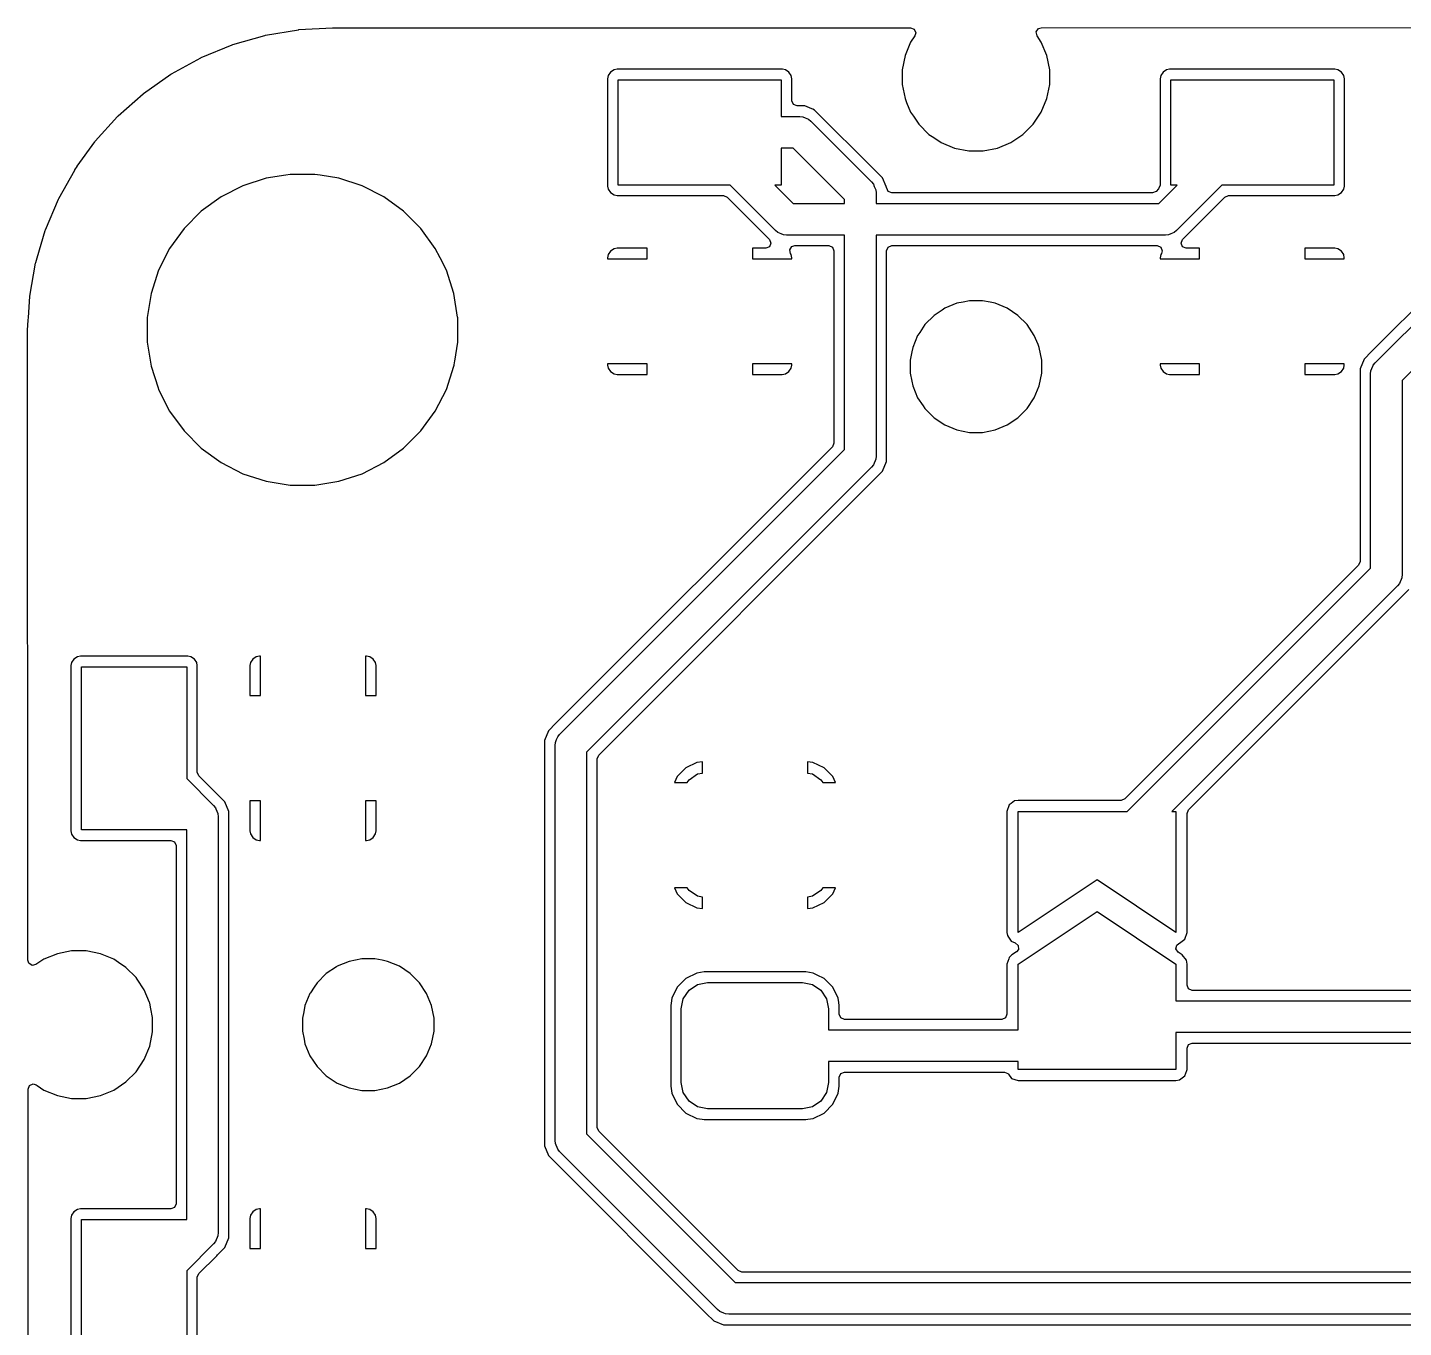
# Model space of a CAD drawing. Extents: x 187.8 to 254.2, y -114.9 to -82.7.
# Drawn here: x 187.84 to 200.91, y -95.03 to -82.68 of the extents above; entities that cross this region are included whole.
import ezdxf

# ---------------------------------------------------------------- set-up
doc = ezdxf.new("R2010")
doc.units = 0
doc.layers.add('BLACK', color=7, linetype='CONTINUOUS')

msp = doc.modelspace()

# ---------------------------------------------------------------- linework, layer by layer
at = {"layer": 'BLACK', "linetype": 'CONTINUOUS'}
for p, q in [((189.786954, -82.841472), (190.092501, -82.753978)), ((190.092501, -82.753978), (190.097807, -82.752774)), ((190.097807, -82.752774), (190.411194, -82.699837)), ((190.411194, -82.699837), (190.416609, -82.69923)), ((190.416609, -82.69923), (190.733785, -82.681517)), ((190.733785, -82.681517), (190.736448, -82.681442)), ((190.736448, -82.681442), (196.229272, -82.680915)), ((196.270018, -82.757138), (196.229223, -82.818192)), ((196.229272, -82.680915), (196.263921, -82.695263)), ((196.263921, -82.695263), (196.278276, -82.72991)), ((196.278276, -82.72991), (196.270018, -82.757138)), ((197.422586, -82.720236), (197.443421, -82.689054)), ((197.429901, -82.757018), (197.422586, -82.720236)), ((197.470775, -82.818189), (197.429901, -82.757018)), ((197.443421, -82.689054), (197.470637, -82.680796)), ((197.470637, -82.680796), (213.075352, -82.679298)), ((189.487912, -82.964221), (189.781805, -82.843264)), ((189.781805, -82.843264), (189.786954, -82.841472)), ((196.229223, -82.818192), (196.17642, -82.94567)), ((197.523579, -82.94567), (197.470775, -82.818189)), ((189.204376, -83.119505), (189.483, -82.96657)), ((189.483, -82.96657), (189.487912, -82.964221)), ((196.176417, -82.945681), (196.1495, -83.081001)), ((196.17642, -82.94567), (196.176417, -82.945681)), ((197.523582, -82.945681), (197.523579, -82.94567)), ((197.550366, -83.080331), (197.523582, -82.945681)), ((188.939904, -83.305377), (189.199773, -83.122376)), ((189.199773, -83.122376), (189.204376, -83.119505)), ((193.35533, -83.135787), (193.3495, -83.165095)), ((193.377543, -83.102542), (193.35533, -83.135786)), ((193.35533, -83.135786), (193.35533, -83.135787)), ((193.410783, -83.080332), (193.377543, -83.102542)), ((193.410784, -83.080332), (193.410783, -83.080332)), ((193.410786, -83.080331), (193.410784, -83.080332)), ((193.410787, -83.080331), (193.410786, -83.080331)), ((193.440102, -83.074501), (193.410787, -83.080331)), ((193.440104, -83.0745), (193.440102, -83.074501)), ((193.440105, -83.0745), (193.440104, -83.0745)), ((195.009901, -83.0745), (193.440105, -83.0745)), ((195.039212, -83.08033), (195.009901, -83.0745)), ((195.072457, -83.102543), (195.039212, -83.08033)), ((195.094667, -83.135783), (195.072457, -83.102543)), ((195.094667, -83.135784), (195.094667, -83.135783)), ((195.094669, -83.135787), (195.094667, -83.135784)), ((195.100499, -83.165102), (195.094669, -83.135787)), ((196.1495, -83.081001), (196.1495, -83.218998)), ((197.5505, -83.081007), (197.550366, -83.080331)), ((197.5505, -83.218993), (197.5505, -83.081007)), ((198.60533, -83.135787), (198.5995, -83.165095)), ((198.627543, -83.102542), (198.60533, -83.135786)), ((198.60533, -83.135786), (198.60533, -83.135787)), ((198.660783, -83.080332), (198.627543, -83.102542)), ((198.660784, -83.080332), (198.660783, -83.080332)), ((198.660786, -83.080331), (198.660784, -83.080332)), ((198.660787, -83.080331), (198.660786, -83.080331)), ((198.690102, -83.074501), (198.660787, -83.080331)), ((198.690104, -83.0745), (198.690102, -83.074501)), ((198.690105, -83.0745), (198.690104, -83.0745)), ((200.259901, -83.0745), (198.690105, -83.0745)), ((200.289212, -83.08033), (200.259901, -83.0745)), ((200.322457, -83.102543), (200.289212, -83.08033)), ((200.344667, -83.135783), (200.322457, -83.102543)), ((200.344667, -83.135784), (200.344667, -83.135783)), ((200.344669, -83.135787), (200.344667, -83.135784)), ((200.350499, -83.165102), (200.344669, -83.135787)), ((193.3495, -83.165095), (193.3495, -84.184894)), ((193.45, -84.175), (193.45, -83.175)), ((193.45, -83.175), (195, -83.175)), ((195, -83.175), (195, -83.525)), ((195.100499, -83.165105), (195.100499, -83.165102)), ((195.100499, -83.3755), (195.100499, -83.165105)), ((196.1495, -83.218998), (196.176417, -83.354318)), ((197.52358, -83.354328), (197.5505, -83.218993)), ((198.5995, -83.165095), (198.5995, -84.17594)), ((198.7, -84.175), (198.7, -83.175)), ((198.7, -83.175), (200.25, -83.175)), ((200.25, -83.175), (200.25, -84.175)), ((200.3505, -84.184899), (200.350499, -83.165102)), ((188.697761, -83.519539), (188.935642, -83.308749)), ((188.935642, -83.308749), (188.939904, -83.305377)), ((195.114851, -83.410148), (195.100499, -83.3755)), ((195.149499, -83.4245), (195.114851, -83.410148)), ((196.176417, -83.354318), (196.17642, -83.354329)), ((196.17642, -83.354329), (196.191315, -83.390289)), ((196.191315, -83.390289), (196.229225, -83.481811)), ((197.470775, -83.481811), (197.52358, -83.354328)), ((188.480968, -83.75932), (188.693902, -83.523363)), ((188.693902, -83.523363), (188.697761, -83.519539)), ((195, -83.525), (195.175, -83.525)), ((195.224828, -83.4245), (195.149499, -83.4245)), ((195.175, -83.525), (195.204264, -83.527882)), ((195.204264, -83.527882), (195.226661, -83.537159)), ((195.224829, -83.4245), (195.224828, -83.4245)), ((195.289931, -83.451466), (195.224829, -83.4245)), ((195.226661, -83.537159), (195.258335, -83.550279)), ((195.300499, -83.455844), (195.289931, -83.451466)), ((195.316899, -83.462637), (195.300499, -83.455844)), ((195.8891, -84.03484), (195.316899, -83.462637)), ((196.229225, -83.481811), (196.25564, -83.521344)), ((196.25564, -83.521344), (196.305883, -83.596539)), ((197.394114, -83.596542), (197.470775, -83.481811)), ((195.258335, -83.550279), (195.281066, -83.568934)), ((195.281066, -83.568934), (195.856066, -84.143934)), ((196.305883, -83.596539), (196.40346, -83.694116)), ((197.296542, -83.694114), (197.394114, -83.596542)), ((188.309582, -83.99755), (188.477553, -83.763558)), ((188.477553, -83.763558), (188.480968, -83.75932)), ((196.40346, -83.694116), (196.449102, -83.724613)), ((196.449102, -83.724613), (196.518189, -83.770775)), ((196.518189, -83.770775), (196.645672, -83.82358)), ((197.054328, -83.82358), (197.181811, -83.770775)), ((197.181811, -83.770775), (197.296542, -83.694114)), ((195, -83.825), (195, -84.175)), ((195.112868, -83.825), (195, -83.825)), ((195.6, -84.312132), (195.112868, -83.825)), ((196.645672, -83.82358), (196.645678, -83.823581)), ((196.645678, -83.823581), (196.645681, -83.823582)), ((196.645681, -83.823582), (196.781001, -83.850499)), ((196.781001, -83.850499), (196.781007, -83.8505)), ((196.781007, -83.8505), (196.918993, -83.8505)), ((196.918993, -83.8505), (197.054328, -83.82358)), ((188.133838, -84.303562), (188.285587, -84.03294)), ((188.285587, -84.03294), (188.287848, -84.029297)), ((188.287848, -84.029297), (188.309085, -83.998259)), ((188.309085, -83.998259), (188.309582, -83.99755)), ((195.889107, -84.034846), (195.8891, -84.03484)), ((195.962362, -84.1081), (195.889107, -84.034846)), ((189.883605, -84.182599), (189.676669, -84.288039)), ((190.104485, -84.110831), (189.883605, -84.182599)), ((190.104488, -84.11083), (190.104485, -84.110831)), ((190.290709, -84.081336), (190.104488, -84.11083)), ((190.333876, -84.0745), (190.290709, -84.081336)), ((190.566124, -84.0745), (190.333876, -84.0745)), ((190.619297, -84.082921), (190.566124, -84.0745)), ((190.795511, -84.11083), (190.619297, -84.082921)), ((190.795514, -84.110831), (190.795511, -84.11083)), ((191.016394, -84.182599), (190.795514, -84.110831)), ((191.016395, -84.182599), (191.016394, -84.182599)), ((191.016396, -84.1826), (191.016395, -84.182599)), ((191.223331, -84.288039), (191.016396, -84.1826)), ((193.3495, -84.184894), (193.349501, -84.184898)), ((193.349501, -84.184898), (193.355331, -84.214213)), ((194.512868, -84.175), (193.45, -84.175)), ((194.943934, -84.606066), (194.512868, -84.175)), ((195, -84.175), (194.937132, -84.175)), ((194.937132, -84.175), (195.112132, -84.35)), ((195.856066, -84.143934), (195.874721, -84.166665)), ((195.874721, -84.166665), (195.883407, -84.187635)), ((195.883407, -84.187635), (195.897118, -84.220736)), ((195.962362, -84.108101), (195.962362, -84.1081)), ((195.962364, -84.108103), (195.962362, -84.108101)), ((195.995307, -84.187635), (195.962364, -84.108103)), ((196.000499, -84.20017), (195.995307, -84.187635)), ((196.0005, -84.200174), (196.000499, -84.20017)), ((196.0005, -84.2005), (196.0005, -84.200174)), ((196.000624, -84.200801), (196.0005, -84.2005)), ((196.001441, -84.204905), (196.000624, -84.200801)), ((198.5995, -84.17594), (198.58515, -84.210587)), ((198.587868, -84.35), (198.762868, -84.175)), ((198.762868, -84.175), (198.7, -84.175)), ((199.187132, -84.175), (198.756066, -84.606066)), ((200.25, -84.175), (199.187132, -84.175)), ((200.344669, -84.214213), (200.3505, -84.184899)), ((188.007826, -84.601243), (188.131447, -84.308446)), ((188.131447, -84.308446), (188.133838, -84.303562)), ((189.676669, -84.288039), (189.488774, -84.424552)), ((191.411224, -84.424551), (191.223331, -84.288039)), ((193.355331, -84.214213), (193.355331, -84.214214)), ((193.355331, -84.214214), (193.355332, -84.214215)), ((193.355332, -84.214215), (193.355332, -84.214216)), ((193.355332, -84.214216), (193.377542, -84.247456)), ((193.377542, -84.247456), (193.377543, -84.247457)), ((193.377543, -84.247457), (193.410787, -84.269669)), ((193.410787, -84.269669), (193.440101, -84.2755)), ((193.440101, -84.2755), (194.450942, -84.275499)), ((194.450942, -84.275499), (194.48559, -84.289851)), ((194.48559, -84.289851), (194.837636, -84.641897)), ((195.6, -84.35), (195.6, -84.312132)), ((195.897118, -84.220736), (195.9, -84.25)), ((195.9, -84.25), (195.9, -84.35)), ((196.002257, -84.204742), (196.001441, -84.204905)), ((196.014852, -84.235148), (196.002257, -84.204742)), ((196.0495, -84.2495), (196.014852, -84.235148)), ((198.525944, -84.2495), (196.0495, -84.2495)), ((198.560592, -84.235147), (198.525944, -84.2495)), ((198.58515, -84.210587), (198.560592, -84.235147)), ((198.812909, -84.691352), (199.214409, -84.289851)), ((199.214409, -84.289851), (199.249057, -84.275499)), ((199.249057, -84.275499), (200.259895, -84.275499)), ((200.259895, -84.275499), (200.259898, -84.275499)), ((200.259898, -84.275499), (200.289213, -84.269669)), ((200.289213, -84.269669), (200.322457, -84.247457)), ((200.322457, -84.247457), (200.344669, -84.214213)), ((189.488774, -84.424552), (189.324552, -84.588774)), ((191.411225, -84.424552), (191.411224, -84.424551)), ((191.41123, -84.424556), (191.411225, -84.424552)), ((191.575444, -84.58877), (191.41123, -84.424556)), ((195.112132, -84.35), (195.6, -84.35)), ((195.9, -84.35), (198.587868, -84.35)), ((189.324552, -84.588774), (189.188039, -84.776669)), ((191.575447, -84.588774), (191.575444, -84.58877)), ((191.575449, -84.588776), (191.575447, -84.588774)), ((191.711961, -84.776669), (191.575449, -84.588776)), ((187.929344, -84.865154), (188.005995, -84.606358)), ((188.005995, -84.606358), (188.007826, -84.601243)), ((194.837636, -84.641897), (194.887091, -84.691352)), ((194.887091, -84.691352), (194.901442, -84.726)), ((194.966665, -84.624721), (194.943934, -84.606066)), ((194.998339, -84.63784), (194.966665, -84.624721)), ((195.020736, -84.647118), (194.998339, -84.63784)), ((195.05, -84.65), (195.020736, -84.647118)), ((195.6, -84.65), (195.05, -84.65)), ((195.6, -86.687868), (195.6, -84.65)), ((198.65, -84.65), (195.9, -84.65)), ((195.9, -84.65), (195.9, -86.75)), ((198.679264, -84.647118), (198.65, -84.65)), ((198.701661, -84.63784), (198.679264, -84.647118)), ((198.733335, -84.624721), (198.701661, -84.63784)), ((198.756066, -84.606066), (198.733335, -84.624721)), ((198.798557, -84.726), (198.812909, -84.691352)), ((189.188039, -84.776669), (189.082599, -84.983605)), ((191.757047, -84.865154), (191.711961, -84.776669)), ((193.355802, -84.83598), (193.35, -84.865154)), ((193.377902, -84.802904), (193.355802, -84.83598)), ((193.410977, -84.780804), (193.377902, -84.802904)), ((193.410981, -84.780802), (193.410977, -84.780804)), ((193.440154, -84.775001), (193.410981, -84.780802)), ((193.440155, -84.775), (193.440154, -84.775001)), ((193.725, -84.775), (193.440155, -84.775)), ((193.725, -84.875), (193.725, -84.775)), ((194.852442, -84.775), (194.725, -84.775)), ((194.725, -84.775), (194.725, -84.875)), ((194.88709, -84.760649), (194.852442, -84.775)), ((194.901442, -84.726), (194.88709, -84.760649)), ((195.080696, -84.78994), (195.101531, -84.758758)), ((195.088012, -84.826723), (195.080696, -84.78994)), ((195.094195, -84.835977), (195.088012, -84.826723)), ((195.094197, -84.835981), (195.094195, -84.835977)), ((195.099998, -84.865154), (195.094197, -84.835981)), ((195.101531, -84.758758), (195.128754, -84.7505)), ((195.128754, -84.7505), (195.4505, -84.7505)), ((195.4505, -84.7505), (195.485148, -84.764852)), ((195.485148, -84.764852), (195.4995, -84.7995)), ((195.4995, -84.7995), (195.4995, -86.625943)), ((196.0005, -84.7995), (196.014852, -84.764852)), ((196.0005, -85.838394), (196.0005, -84.7995)), ((196.014852, -84.764852), (196.0495, -84.7505)), ((196.0495, -84.7505), (198.571247, -84.7505)), ((198.571247, -84.7505), (198.605895, -84.764852)), ((198.605802, -84.835981), (198.6, -84.865154)), ((198.611989, -84.826723), (198.605802, -84.835981)), ((198.605895, -84.764852), (198.620247, -84.7995)), ((198.620247, -84.7995), (198.611989, -84.826723)), ((198.812909, -84.760648), (198.798557, -84.726)), ((198.847557, -84.775), (198.812909, -84.760648)), ((198.975, -84.775), (198.847557, -84.775)), ((198.975, -84.875), (198.975, -84.775)), ((200.259846, -84.775), (199.975, -84.775)), ((199.975, -84.775), (199.975, -84.875)), ((200.289019, -84.780802), (200.259846, -84.775)), ((200.322095, -84.802902), (200.289019, -84.780802)), ((200.344195, -84.835977), (200.322095, -84.802902)), ((200.344197, -84.835981), (200.344195, -84.835977)), ((200.349998, -84.865154), (200.344197, -84.835981)), ((201.510124, -84.855613), (200.608103, -85.757636)), ((187.858704, -85.229301), (187.914479, -84.916412)), ((187.914479, -84.916412), (187.915736, -84.911099)), ((187.915736, -84.911099), (187.929344, -84.865154)), ((189.082599, -84.983605), (189.010831, -85.204485)), ((191.8174, -84.983604), (191.757047, -84.865154)), ((191.889169, -85.204486), (191.8174, -84.983604)), ((193.35, -84.865154), (193.35, -84.875)), ((193.35, -84.875), (193.725, -84.875)), ((194.725, -84.875), (195.099999, -84.875)), ((195.099999, -84.865155), (195.099998, -84.865154)), ((195.099999, -84.875), (195.099999, -84.865155)), ((198.6, -84.865154), (198.6, -84.875)), ((198.6, -84.875), (198.975, -84.875)), ((199.975, -84.875), (200.349999, -84.875)), ((200.349999, -84.865155), (200.349998, -84.865154)), ((200.349999, -84.875), (200.349999, -84.865155)), ((200.643934, -85.863934), (201.648309, -84.859558)), ((201.932132, -85), (200.9, -86.032132)), ((187.845115, -85.433876), (187.85805, -85.234707)), ((187.85805, -85.234707), (187.858704, -85.229301)), ((189.01083, -85.204488), (188.9745, -85.433876)), ((189.010831, -85.204485), (189.01083, -85.204488)), ((191.924692, -85.428775), (191.889169, -85.204486)), ((196.527672, -85.363089), (196.451267, -85.414141)), ((196.553714, -85.345689), (196.527672, -85.363089)), ((196.553715, -85.345688), (196.553714, -85.345689)), ((196.553719, -85.345686), (196.553715, -85.345688)), ((196.66754, -85.298539), (196.553719, -85.345686)), ((196.66755, -85.298536), (196.66754, -85.298539)), ((196.728249, -85.286463), (196.66755, -85.298536)), ((196.788394, -85.2745), (196.728249, -85.286463)), ((196.911606, -85.2745), (196.788394, -85.2745)), ((196.983714, -85.288842), (196.911606, -85.2745)), ((197.032449, -85.298536), (196.983714, -85.288842)), ((197.032459, -85.298539), (197.032449, -85.298536)), ((197.14628, -85.345686), (197.032459, -85.298539)), ((197.146282, -85.345687), (197.14628, -85.345686)), ((197.146286, -85.345689), (197.146282, -85.345687)), ((197.248733, -85.414142), (197.146286, -85.345689)), ((187.837424, -85.552295), (187.843491, -85.458876)), ((187.843491, -85.458876), (187.845115, -85.433876)), ((188.9745, -85.433876), (188.9745, -85.666123)), ((191.9255, -85.433876), (191.924692, -85.428775)), ((191.9255, -85.666123), (191.9255, -85.433876)), ((196.364141, -85.501267), (196.315117, -85.574638)), ((196.451267, -85.414141), (196.364141, -85.501267)), ((197.335858, -85.501267), (197.248733, -85.414142)), ((197.404311, -85.603714), (197.335858, -85.501267)), ((187.837321, -85.555501), (187.837424, -85.552295)), ((187.84162, -91.521229), (187.837321, -85.555501)), ((196.295686, -85.603719), (196.248539, -85.71754)), ((196.296861, -85.601961), (196.295686, -85.603719)), ((196.315117, -85.574638), (196.296861, -85.601961)), ((197.404313, -85.603719), (197.404311, -85.603714)), ((197.440517, -85.691123), (197.404313, -85.603719)), ((188.9745, -85.666123), (189.01083, -85.895511)), ((191.896847, -85.847039), (191.9255, -85.666123)), ((196.239933, -85.760803), (196.2245, -85.838394)), ((196.248536, -85.71755), (196.239933, -85.760803)), ((196.248539, -85.71754), (196.248536, -85.71755)), ((197.451463, -85.717548), (197.440517, -85.691123)), ((197.4755, -85.838394), (197.451463, -85.717548)), ((200.608103, -85.757636), (200.537637, -85.8281)), ((189.01083, -85.895511), (189.010831, -85.895514)), ((189.010831, -85.895514), (189.077464, -86.100591)), ((191.8174, -86.116396), (191.889169, -85.895514)), ((191.889169, -85.895514), (191.890859, -85.884845)), ((191.890859, -85.884845), (191.8947, -85.860591)), ((191.8947, -85.860591), (191.896847, -85.847039)), ((193.725, -85.875), (193.350001, -85.875)), ((193.350001, -85.875), (193.350001, -85.884845)), ((193.350001, -85.884845), (193.355802, -85.914018)), ((193.725, -85.974998), (193.725, -85.875)), ((195.1, -85.875), (194.725, -85.875)), ((194.725, -85.875), (194.725, -85.974999)), ((195.094197, -85.914019), (195.1, -85.884845)), ((195.1, -85.884845), (195.1, -85.875)), ((196.0005, -86.700172), (196.0005, -85.838394)), ((196.2245, -85.838394), (196.2245, -85.961606)), ((197.4755, -85.884845), (197.4755, -85.838394)), ((197.4755, -85.961606), (197.4755, -85.884845)), ((198.975, -85.875), (198.600001, -85.875)), ((198.600001, -85.875), (198.600001, -85.884845)), ((198.600001, -85.884845), (198.605802, -85.914018)), ((198.975, -85.974998), (198.975, -85.875)), ((200.35, -85.875), (199.975, -85.875)), ((199.975, -85.875), (199.975, -85.974999)), ((200.344197, -85.914019), (200.35, -85.884845)), ((200.35, -85.884845), (200.35, -85.875)), ((200.537637, -85.828101), (200.4995, -85.92017)), ((200.537637, -85.8281), (200.537637, -85.828101)), ((200.602882, -85.940736), (200.621615, -85.895511)), ((200.621615, -85.895511), (200.625279, -85.886665)), ((200.625279, -85.886665), (200.643934, -85.863934)), ((193.355802, -85.914018), (193.355804, -85.914022)), ((193.355804, -85.914022), (193.377904, -85.947097)), ((193.377904, -85.947097), (193.41098, -85.969197)), ((193.41098, -85.969197), (193.440154, -85.974999)), ((193.440154, -85.974999), (193.724999, -85.974999)), ((193.724999, -85.974999), (193.725, -85.974998)), ((194.725, -85.974999), (195.009845, -85.974999)), ((195.009845, -85.974998), (195.039018, -85.969197)), ((195.009845, -85.974999), (195.009845, -85.974998)), ((195.039018, -85.969197), (195.039022, -85.969195)), ((195.039022, -85.969195), (195.072097, -85.947095)), ((195.072097, -85.947095), (195.094197, -85.914019)), ((196.2245, -85.961606), (196.239642, -86.03773)), ((197.451463, -86.082452), (197.4755, -85.961606)), ((198.605802, -85.914018), (198.605804, -85.914022)), ((198.605804, -85.914022), (198.627904, -85.947097)), ((198.627904, -85.947097), (198.66098, -85.969197)), ((198.66098, -85.969197), (198.690154, -85.974999)), ((198.690154, -85.974999), (198.974999, -85.974999)), ((198.974999, -85.974999), (198.975, -85.974998)), ((199.975, -85.974999), (200.259845, -85.974999)), ((200.259845, -85.974998), (200.289018, -85.969197)), ((200.259845, -85.974999), (200.259845, -85.974998)), ((200.289018, -85.969197), (200.289022, -85.969195)), ((200.289022, -85.969195), (200.322097, -85.947095)), ((200.322097, -85.947095), (200.344197, -85.914019)), ((200.4995, -85.92017), (200.4995, -87.750943)), ((200.6, -85.97), (200.602882, -85.940736)), ((200.6, -87.812868), (200.6, -85.97)), ((200.9, -86.032132), (200.9, -87.875)), ((189.077464, -86.100591), (189.0826, -86.116396)), ((189.0826, -86.116396), (189.188039, -86.323331)), ((191.711961, -86.323331), (191.8174, -86.116396)), ((196.239642, -86.03773), (196.248536, -86.082449)), ((196.248536, -86.082449), (196.248539, -86.082459)), ((196.248539, -86.082459), (196.295686, -86.19628)), ((197.404311, -86.196286), (197.451463, -86.082452)), ((196.295686, -86.19628), (196.295687, -86.196282)), ((196.295687, -86.196282), (196.295689, -86.196286)), ((196.295689, -86.196286), (196.347201, -86.273379)), ((196.347201, -86.273379), (196.362475, -86.296239)), ((197.335858, -86.298733), (197.404311, -86.196286)), ((189.188039, -86.323331), (189.324551, -86.511224)), ((191.575449, -86.511224), (191.711961, -86.323331)), ((196.362475, -86.296239), (196.364142, -86.298733)), ((196.364142, -86.298733), (196.451267, -86.385858)), ((196.451267, -86.385858), (196.553714, -86.454311)), ((197.146286, -86.454311), (197.248733, -86.385858)), ((197.248733, -86.385858), (197.335858, -86.298733)), ((189.324551, -86.511224), (189.324552, -86.511225)), ((189.324552, -86.511225), (189.324556, -86.51123)), ((189.324556, -86.51123), (189.48877, -86.675444)), ((191.41123, -86.675444), (191.575444, -86.51123)), ((191.575444, -86.51123), (191.575445, -86.511227)), ((191.575445, -86.511227), (191.575449, -86.511224)), ((196.553714, -86.454311), (196.553719, -86.454313)), ((196.553719, -86.454313), (196.66754, -86.50146)), ((196.66754, -86.50146), (196.667542, -86.50146)), ((196.667542, -86.50146), (196.667548, -86.501463)), ((196.667548, -86.501463), (196.788394, -86.5255)), ((196.788394, -86.5255), (196.788397, -86.5255)), ((196.788397, -86.5255), (196.911603, -86.5255)), ((196.911603, -86.5255), (196.911606, -86.5255)), ((196.911606, -86.5255), (197.032452, -86.501463)), ((197.032452, -86.501463), (197.146286, -86.454311)), ((189.48877, -86.675444), (189.488774, -86.675447)), ((189.488774, -86.675447), (189.488776, -86.675449)), ((189.488776, -86.675449), (189.676669, -86.811961)), ((191.223331, -86.811961), (191.411224, -86.675449)), ((191.411224, -86.675449), (191.411227, -86.675445)), ((191.411227, -86.675445), (191.41123, -86.675444)), ((195.485148, -86.660591), (192.858103, -89.287636)), ((195.4995, -86.625943), (195.485148, -86.660591)), ((189.676669, -86.811961), (189.883604, -86.9174)), ((191.016396, -86.9174), (191.223331, -86.811961)), ((192.893934, -89.393934), (195.6, -86.687868)), ((195.897118, -86.779263), (195.874721, -86.833336)), ((195.9, -86.75), (195.897118, -86.779263)), ((195.962364, -86.891897), (196.0005, -86.799828)), ((196.0005, -86.700173), (196.0005, -86.700172)), ((196.0005, -86.799828), (196.0005, -86.700173)), ((189.883604, -86.9174), (190.104486, -86.989169)), ((190.795514, -86.989169), (191.016396, -86.9174)), ((195.856066, -86.856066), (193.15, -89.562132)), ((193.264852, -89.589409), (195.962362, -86.891899)), ((195.874721, -86.833336), (195.856066, -86.856066)), ((195.962362, -86.891899), (195.962364, -86.891897)), ((190.104486, -86.989169), (190.333876, -87.0255)), ((190.333876, -87.0255), (190.333877, -87.0255)), ((190.333877, -87.0255), (190.566123, -87.0255)), ((190.566123, -87.0255), (190.566124, -87.0255)), ((190.566124, -87.0255), (190.795514, -86.989169)), ((200.485148, -87.785591), (198.265591, -90.005148)), ((198.287868, -90.125), (200.6, -87.812868)), ((200.4995, -87.750943), (200.485148, -87.785591)), ((200.856066, -87.981066), (198.712132, -90.125)), ((200.874721, -87.958336), (200.856066, -87.981066)), ((200.896741, -87.905174), (200.874721, -87.958336)), ((200.897118, -87.904264), (200.896741, -87.905174)), ((200.9, -87.875), (200.897118, -87.904264)), ((199.688527, -89.290734), (200.962362, -88.016899)), ((188.25533, -88.710787), (188.2495, -88.740095)), ((188.2495, -88.740095), (188.2495, -90.309894)), ((188.277543, -88.677542), (188.25533, -88.710786)), ((188.25533, -88.710786), (188.25533, -88.710787)), ((188.310783, -88.655332), (188.277543, -88.677542)), ((188.310784, -88.655332), (188.310783, -88.655332)), ((188.310786, -88.655331), (188.310784, -88.655332)), ((188.310787, -88.655331), (188.310786, -88.655331)), ((188.340102, -88.649501), (188.310787, -88.655331)), ((188.340104, -88.6495), (188.340102, -88.649501)), ((188.340105, -88.6495), (188.340104, -88.6495)), ((189.359901, -88.6495), (188.340105, -88.6495)), ((188.35, -90.3), (188.35, -88.75)), ((188.35, -88.75), (189.35, -88.75)), ((189.35, -88.75), (189.35, -89.812868)), ((189.389212, -88.65533), (189.359901, -88.6495)), ((189.422457, -88.677543), (189.389212, -88.65533)), ((189.444667, -88.710783), (189.422457, -88.677543)), ((189.444667, -88.710784), (189.444667, -88.710783)), ((189.444669, -88.710787), (189.444667, -88.710784)), ((189.450499, -88.740102), (189.444669, -88.710787)), ((189.450499, -88.740105), (189.450499, -88.740102)), ((189.450499, -88.740154), (189.450499, -88.740105)), ((189.450499, -89.750943), (189.450499, -88.740154)), ((189.955802, -88.71098), (189.95, -88.740154)), ((189.95, -88.740154), (189.95, -89.025)), ((189.977902, -88.677904), (189.955802, -88.71098)), ((190.010977, -88.655804), (189.977902, -88.677904)), ((190.010981, -88.655802), (190.010977, -88.655804)), ((190.040152, -88.650001), (190.010981, -88.655802)), ((190.040157, -88.65), (190.040152, -88.650001)), ((190.05, -88.649999), (190.040157, -88.65)), ((190.05, -89.025), (190.05, -88.649999)), ((191.059846, -88.65), (191.05, -88.65)), ((191.05, -88.65), (191.05, -88.75)), ((191.05, -88.75), (191.05, -89.025)), ((191.089019, -88.655802), (191.059846, -88.65)), ((191.122095, -88.677902), (191.089019, -88.655802)), ((191.144195, -88.710977), (191.122095, -88.677902)), ((191.144197, -88.710981), (191.144195, -88.710977)), ((191.149998, -88.740154), (191.144197, -88.710981)), ((191.149999, -88.740155), (191.149998, -88.740154)), ((191.149999, -89.025), (191.149999, -88.740155)), ((189.95, -89.025), (190.05, -89.025)), ((191.05, -89.025), (191.149999, -89.025)), ((192.858103, -89.287636), (192.787637, -89.3581)), ((199.651472, -89.327789), (199.688527, -89.290734)), ((192.787637, -89.358101), (192.7495, -89.45017)), ((192.787637, -89.3581), (192.787637, -89.358101)), ((192.864924, -89.441665), (192.875279, -89.416665)), ((192.875279, -89.416665), (192.893934, -89.393934)), ((198.869852, -90.109408), (199.651472, -89.327789)), ((192.7495, -89.45017), (192.7495, -89.450172)), ((192.7495, -89.450172), (192.7495, -93.200172)), ((192.85, -89.5), (192.852882, -89.470736)), ((192.85, -93.25), (192.85, -89.5)), ((192.852882, -89.470736), (192.864924, -89.441665)), ((193.15, -89.562132), (193.15, -93.187868)), ((193.2505, -89.624057), (193.264852, -89.589409)), ((193.2505, -89.85), (193.2505, -89.624057)), ((194.19875, -89.659912), (194.093813, -89.711213)), ((194.198751, -89.659912), (194.19875, -89.659912)), ((194.25, -89.652445), (194.198751, -89.659912)), ((194.25, -89.759945), (194.25, -89.652445)), ((195.301248, -89.659912), (195.25, -89.652444)), ((195.25, -89.652444), (195.25, -89.759945)), ((195.406186, -89.711213), (195.301248, -89.659912)), ((189.35, -89.812868), (189.606066, -90.068934)), ((189.464851, -89.785591), (189.450499, -89.750943)), ((189.6391, -89.95984), (189.464851, -89.785591)), ((194.011213, -89.793813), (193.983744, -89.85)), ((194.011215, -89.793809), (194.011213, -89.793813)), ((194.093809, -89.711215), (194.011215, -89.793809)), ((194.093813, -89.711213), (194.093809, -89.711215)), ((194.105331, -89.85), (194.123223, -89.823223)), ((194.123223, -89.823223), (194.204329, -89.76903)), ((194.204329, -89.76903), (194.25, -89.759945)), ((195.25, -89.759945), (195.295671, -89.76903)), ((195.295671, -89.76903), (195.376777, -89.823223)), ((195.376777, -89.823223), (195.394669, -89.85)), ((195.40619, -89.711215), (195.406186, -89.711213)), ((195.488784, -89.793809), (195.40619, -89.711215)), ((195.488786, -89.793813), (195.488784, -89.793809)), ((195.516255, -89.85), (195.488786, -89.793813)), ((193.2505, -90.85), (193.2505, -89.85)), ((193.983744, -89.85), (194.105331, -89.85)), ((195.394669, -89.85), (195.516255, -89.85)), ((189.606066, -90.068934), (189.624721, -90.091665)), ((189.639107, -89.959846), (189.6391, -89.95984)), ((189.71236, -90.033098), (189.639107, -89.959846)), ((189.712361, -90.0331), (189.71236, -90.033098)), ((189.712364, -90.033103), (189.712361, -90.0331)), ((189.7505, -90.125172), (189.712364, -90.033103)), ((190.05, -90.025), (189.950001, -90.025)), ((189.950001, -90.025), (189.950001, -90.309845)), ((190.05, -90.399998), (190.05, -90.025)), ((191.15, -90.025), (191.05, -90.025)), ((191.05, -90.025), (191.05, -90.399999)), ((191.15, -90.309845), (191.15, -90.025)), ((197.164649, -90.062989), (197.1445, -90.125)), ((197.182761, -90.04983), (197.164649, -90.062989)), ((197.217397, -90.024665), (197.182761, -90.04983)), ((197.217399, -90.024664), (197.217397, -90.024664)), ((197.217397, -90.024664), (197.217397, -90.024665)), ((197.25, -90.0195), (197.217399, -90.024664)), ((198.230943, -90.0195), (197.25, -90.0195)), ((198.265591, -90.005148), (198.230943, -90.0195)), ((189.624721, -90.091665), (189.628173, -90.1)), ((189.628173, -90.1), (189.647118, -90.145736)), ((189.647118, -90.145736), (189.65, -90.175)), ((189.65, -90.175), (189.65, -94.125)), ((189.7505, -90.309845), (189.7505, -90.125172)), ((197.1445, -90.125), (197.1445, -90.125002)), ((197.1445, -90.125002), (197.1445, -91.275006)), ((197.25, -91.275), (197.25, -90.125)), ((197.25, -90.125), (198.287868, -90.125)), ((198.712132, -90.125), (198.75, -90.125)), ((198.75, -90.125), (198.75, -91.275)), ((198.8555, -90.144056), (198.869852, -90.109408)), ((198.8555, -91.275), (198.8555, -90.144056)), ((188.2495, -90.309894), (188.249501, -90.309898)), ((188.249501, -90.309898), (188.255331, -90.339213)), ((188.255331, -90.339213), (188.255331, -90.339214)), ((188.255331, -90.339214), (188.255332, -90.339215)), ((188.255332, -90.339215), (188.255332, -90.339216)), ((188.255332, -90.339216), (188.277301, -90.372095)), ((189.35, -90.3), (188.35, -90.3)), ((189.35, -94), (189.35, -90.3)), ((189.7505, -92.088394), (189.7505, -90.309845)), ((189.950001, -90.309845), (189.955802, -90.339018)), ((189.955802, -90.339018), (189.955804, -90.339022)), ((189.955804, -90.339022), (189.977904, -90.372097)), ((191.122097, -90.372095), (191.144197, -90.339019)), ((191.144197, -90.339019), (191.15, -90.309845)), ((188.277301, -90.372095), (188.277543, -90.372457)), ((188.277543, -90.372457), (188.310787, -90.394669)), ((188.310787, -90.394669), (188.340101, -90.4005)), ((188.340101, -90.4005), (189.2005, -90.400499)), ((189.2005, -90.400499), (189.235148, -90.414851)), ((189.235148, -90.414851), (189.2495, -90.449499)), ((189.2495, -90.449499), (189.2495, -93.8505)), ((189.977904, -90.372097), (190.01098, -90.394197)), ((190.01098, -90.394197), (190.040153, -90.399999)), ((190.040153, -90.399999), (190.05, -90.399998)), ((191.05, -90.399999), (191.059845, -90.399999)), ((191.059845, -90.399998), (191.089018, -90.394197)), ((191.059845, -90.399999), (191.059845, -90.399998)), ((191.089018, -90.394197), (191.089022, -90.394195)), ((191.089022, -90.394195), (191.122097, -90.372095)), ((193.2505, -91.96674), (193.2505, -90.85)), ((194.105331, -90.85), (193.983745, -90.85)), ((193.983745, -90.85), (194.011213, -90.906186)), ((194.123223, -90.876777), (194.105331, -90.85)), ((195.394669, -90.85), (195.376777, -90.876777)), ((195.516255, -90.85), (195.394669, -90.85)), ((195.488786, -90.906186), (195.516255, -90.85)), ((198, -90.775), (197.25, -91.275)), ((198.75, -91.275), (198, -90.775)), ((194.011213, -90.906186), (194.011215, -90.90619)), ((194.011215, -90.90619), (194.093809, -90.988784)), ((194.093809, -90.988784), (194.093813, -90.988786)), ((194.093813, -90.988786), (194.19875, -91.040087)), ((194.204329, -90.93097), (194.123223, -90.876777)), ((194.25, -90.940054), (194.204329, -90.93097)), ((194.25, -91.047553), (194.25, -90.940054)), ((195.295671, -90.93097), (195.25, -90.940054)), ((195.25, -90.940054), (195.25, -91.047553)), ((195.376777, -90.876777), (195.295671, -90.93097)), ((195.301249, -91.040088), (195.406186, -90.988787)), ((195.406186, -90.988787), (195.40619, -90.988784)), ((195.40619, -90.988784), (195.488784, -90.90619)), ((195.488784, -90.90619), (195.488786, -90.906186)), ((194.19875, -91.040087), (194.249999, -91.047554)), ((194.249999, -91.047554), (194.25, -91.047554)), ((194.25, -91.047554), (194.25, -91.047553)), ((195.25, -91.047553), (195.250001, -91.047554)), ((195.250001, -91.047554), (195.301247, -91.040088)), ((195.301247, -91.040088), (195.301249, -91.040088)), ((197.25, -91.575), (198, -91.075)), ((198, -91.075), (198.75, -91.575)), ((197.1445, -91.275006), (197.14843, -91.30353)), ((197.14843, -91.30353), (197.14843, -91.303531)), ((197.14843, -91.303531), (197.158626, -91.318824)), ((197.158626, -91.318824), (197.184599, -91.357783)), ((197.184599, -91.357783), (197.223679, -91.372246)), ((197.223679, -91.372246), (197.251191, -91.39773)), ((198.757774, -91.394496), (198.776576, -91.380248)), ((198.776322, -91.379898), (198.782601, -91.375336)), ((198.776576, -91.380248), (198.776322, -91.379898)), ((198.782601, -91.375336), (198.835351, -91.337011)), ((198.835351, -91.337011), (198.8555, -91.275)), ((187.841633, -91.538854), (187.84162, -91.521229)), ((188.12067, -91.47642), (187.993192, -91.529223)), ((188.120681, -91.476417), (188.12067, -91.47642)), ((188.256001, -91.4495), (188.120681, -91.476417)), ((188.256007, -91.4495), (188.256001, -91.4495)), ((188.393993, -91.4495), (188.256007, -91.4495)), ((188.393998, -91.4495), (188.393993, -91.4495)), ((188.529318, -91.476417), (188.393998, -91.4495)), ((188.529329, -91.47642), (188.529318, -91.476417)), ((188.656807, -91.529223), (188.529329, -91.47642)), ((191.013394, -91.5245), (190.953249, -91.536463)), ((191.136606, -91.5245), (191.013394, -91.5245)), ((191.206388, -91.53838), (191.136606, -91.5245)), ((197.160909, -91.5245), (197.1445, -91.575)), ((197.164649, -91.512988), (197.160909, -91.5245)), ((197.191477, -91.48722), (197.164649, -91.512988)), ((197.191479, -91.487219), (197.191477, -91.48722)), ((197.233852, -91.458969), (197.191479, -91.487219)), ((197.252625, -91.435206), (197.233852, -91.458969)), ((197.251191, -91.39773), (197.252625, -91.435206)), ((198.750495, -91.431286), (198.757774, -91.394496)), ((198.771363, -91.462447), (198.750495, -91.431286)), ((198.808521, -91.487219), (198.771363, -91.462447)), ((198.848941, -91.538381), (198.808521, -91.487219)), ((187.849891, -91.566042), (187.841633, -91.538854)), ((187.881073, -91.586877), (187.849891, -91.566042)), ((187.917856, -91.579561), (187.881073, -91.586877)), ((187.993192, -91.529223), (187.917856, -91.579561)), ((188.656808, -91.529223), (188.656807, -91.529223)), ((188.656811, -91.529225), (188.656808, -91.529223)), ((188.702712, -91.559895), (188.656811, -91.529225)), ((188.771539, -91.605883), (188.702712, -91.559895)), ((188.869116, -91.70346), (188.771539, -91.605883)), ((190.772005, -91.600172), (190.676267, -91.664141)), ((190.778714, -91.595689), (190.772005, -91.600172)), ((190.778715, -91.595688), (190.778714, -91.595689)), ((190.778719, -91.595686), (190.778715, -91.595688)), ((190.89254, -91.548539), (190.778719, -91.595686)), ((190.89255, -91.548536), (190.89254, -91.548539)), ((190.953249, -91.536463), (190.89255, -91.548536)), ((191.257449, -91.548536), (191.206388, -91.53838)), ((191.257459, -91.548539), (191.257449, -91.548536)), ((191.37128, -91.595686), (191.257459, -91.548539)), ((191.371282, -91.595687), (191.37128, -91.595686)), ((191.371286, -91.595689), (191.371282, -91.595687)), ((191.473733, -91.664142), (191.371286, -91.595689)), ((194.266738, -91.6495), (194.198605, -91.659427)), ((194.26674, -91.6495), (194.266738, -91.6495)), ((195.23326, -91.6495), (194.26674, -91.6495)), ((195.233262, -91.6495), (195.23326, -91.6495)), ((195.301394, -91.659427), (195.233262, -91.6495)), ((197.1445, -91.575), (197.1445, -91.575002)), ((197.1445, -91.575002), (197.1445, -92.0505)), ((197.25, -92.2), (197.25, -91.575)), ((198.75, -91.575), (198.75, -91.925)), ((198.8555, -91.575), (198.848941, -91.538381)), ((198.8555, -91.575002), (198.8555, -91.575)), ((198.8555, -91.575004), (198.8555, -91.575002)), ((198.8555, -91.7755), (198.8555, -91.575004)), ((188.878095, -91.716899), (188.869116, -91.70346)), ((188.945775, -91.818189), (188.878095, -91.716899)), ((190.589141, -91.751267), (190.560417, -91.794257)), ((190.676267, -91.664141), (190.589141, -91.751267)), ((191.560858, -91.751267), (191.473733, -91.664142)), ((191.629311, -91.853714), (191.560858, -91.751267)), ((194.093515, -91.710803), (194.010803, -91.793515)), ((194.093519, -91.710801), (194.093515, -91.710803)), ((194.198603, -91.659428), (194.093519, -91.710801)), ((194.123223, -91.823223), (194.204329, -91.76903)), ((194.198605, -91.659427), (194.198603, -91.659428)), ((194.204329, -91.76903), (194.3, -91.75)), ((194.3, -91.75), (195.2, -91.75)), ((195.2, -91.75), (195.295671, -91.76903)), ((195.295671, -91.76903), (195.376777, -91.823223)), ((195.301396, -91.659428), (195.301394, -91.659427)), ((195.342108, -91.679331), (195.301396, -91.659428)), ((195.406483, -91.710802), (195.342108, -91.679331)), ((195.489198, -91.793517), (195.406483, -91.710802)), ((198.869852, -91.810148), (198.8555, -91.7755)), ((188.996274, -91.940105), (188.945775, -91.818189)), ((190.520686, -91.853719), (190.473539, -91.96754)), ((190.525516, -91.846491), (190.520686, -91.853719)), ((190.560417, -91.794257), (190.525516, -91.846491)), ((191.629313, -91.853719), (191.629311, -91.853714)), ((191.676128, -91.96674), (191.629313, -91.853719)), ((193.959427, -91.898605), (193.95257, -91.945672)), ((193.959428, -91.898603), (193.959427, -91.898605)), ((194.010801, -91.793519), (193.959428, -91.898603)), ((194.010803, -91.793515), (194.010801, -91.793519)), ((194.05, -92), (194.06903, -91.904329)), ((194.06903, -91.904329), (194.123223, -91.823223)), ((195.376777, -91.823223), (195.43097, -91.904329)), ((195.43097, -91.904329), (195.45, -92)), ((195.540573, -91.898607), (195.489198, -91.793517)), ((195.546619, -91.940102), (195.540573, -91.898607)), ((198.9045, -91.8245), (198.869852, -91.810148)), ((203.900943, -91.8245), (198.9045, -91.8245)), ((188.998579, -91.94567), (188.996274, -91.940105)), ((188.998582, -91.945681), (188.998579, -91.94567)), ((189.009035, -91.998231), (188.998582, -91.945681)), ((189.0255, -92.081007), (189.009035, -91.998231)), ((190.461463, -92.028249), (190.4495, -92.088394)), ((190.473536, -91.96755), (190.461463, -92.028249)), ((190.473539, -91.96754), (190.473536, -91.96755)), ((191.676463, -91.967548), (191.676128, -91.96674)), ((191.7005, -92.088394), (191.676463, -91.967548)), ((193.2505, -93.125943), (193.2505, -91.96674)), ((193.95257, -91.945672), (193.9495, -91.96674)), ((193.9495, -91.96674), (193.9495, -92.73326)), ((194.05, -92.7), (194.05, -92)), ((195.45, -92), (195.45, -92.2)), ((195.5505, -91.966738), (195.546619, -91.940102)), ((195.5505, -92.0505), (195.5505, -91.966738)), ((198.75, -91.925), (203.962868, -91.925)), ((189.0255, -92.218993), (189.0255, -92.081007)), ((189.7505, -93.990154), (189.7505, -92.088394)), ((190.4495, -92.088394), (190.4495, -92.211606)), ((191.7005, -92.211606), (191.7005, -92.088394)), ((195.564852, -92.085148), (195.5505, -92.0505)), ((195.5995, -92.0995), (195.564852, -92.085148)), ((197.0955, -92.0995), (195.5995, -92.0995)), ((197.130148, -92.085148), (197.0955, -92.0995)), ((197.1445, -92.0505), (197.130148, -92.085148)), ((188.99858, -92.354328), (189.0255, -92.218993)), ((190.4495, -92.211606), (190.464568, -92.287362)), ((190.464568, -92.287362), (190.473536, -92.332449)), ((191.676463, -92.332452), (191.7005, -92.211606)), ((195.45, -92.2), (197.25, -92.2)), ((204.025, -92.225), (198.75, -92.225)), ((198.75, -92.225), (198.75, -92.575)), ((188.945775, -92.481811), (188.99858, -92.354328)), ((190.473536, -92.332449), (190.473539, -92.332459)), ((190.473539, -92.332459), (190.520686, -92.44628)), ((191.629311, -92.446286), (191.676463, -92.332452)), ((198.8555, -92.3745), (198.869852, -92.339852)), ((198.8555, -92.575), (198.8555, -92.3745)), ((198.869852, -92.339852), (198.9045, -92.3255)), ((198.9045, -92.3255), (204.074826, -92.3255)), ((188.869114, -92.596542), (188.945775, -92.481811)), ((190.520686, -92.44628), (190.520687, -92.446282)), ((190.520687, -92.446282), (190.520689, -92.446286)), ((190.520689, -92.446286), (190.589142, -92.548733)), ((190.589142, -92.548733), (190.676267, -92.635858)), ((191.473733, -92.635858), (191.560858, -92.548733)), ((191.560858, -92.548733), (191.629311, -92.446286)), ((197.25, -92.5), (195.45, -92.5)), ((195.45, -92.5), (195.45, -92.7)), ((197.25, -92.575), (197.25, -92.5)), ((188.656811, -92.770775), (188.771542, -92.694114)), ((188.771542, -92.694114), (188.869114, -92.596542)), ((190.676267, -92.635858), (190.778714, -92.704311)), ((191.371286, -92.704311), (191.473733, -92.635858)), ((194.06903, -92.795671), (194.05, -92.7)), ((195.45, -92.7), (195.43097, -92.795671)), ((195.5505, -92.6495), (195.564852, -92.614852)), ((195.5505, -92.73326), (195.5505, -92.6495)), ((195.564852, -92.614852), (195.5995, -92.6005)), ((195.5995, -92.6005), (197.119538, -92.6005)), ((197.119538, -92.6005), (197.154186, -92.614852)), ((197.154186, -92.614852), (197.159176, -92.620694)), ((197.159176, -92.620694), (197.187989, -92.660351)), ((197.187989, -92.660351), (197.25, -92.6805)), ((198.75, -92.575), (197.25, -92.575)), ((197.25, -92.6805), (197.250003, -92.6805)), ((197.250003, -92.6805), (198.749997, -92.6805)), ((198.749997, -92.6805), (198.75, -92.6805)), ((198.75, -92.6805), (198.782601, -92.675336)), ((198.782601, -92.675336), (198.835351, -92.637011)), ((198.835351, -92.637011), (198.852545, -92.584095)), ((198.852545, -92.584095), (198.8555, -92.575)), ((187.842514, -92.761803), (187.856841, -92.727147)), ((187.847083, -99.100102), (187.842514, -92.761803)), ((187.856841, -92.727147), (187.891479, -92.71277)), ((187.891479, -92.71277), (187.918737, -92.721028)), ((187.918737, -92.721028), (187.927895, -92.727147)), ((187.927895, -92.727147), (187.993189, -92.770775)), ((187.993189, -92.770775), (188.120672, -92.82358)), ((188.120672, -92.82358), (188.120678, -92.823581)), ((188.120678, -92.823581), (188.120681, -92.823582)), ((188.120681, -92.823582), (188.256001, -92.850499)), ((188.393993, -92.8505), (188.529328, -92.82358)), ((188.529328, -92.82358), (188.656811, -92.770775)), ((190.778714, -92.704311), (190.778719, -92.704313)), ((190.778719, -92.704313), (190.89254, -92.75146)), ((190.89254, -92.75146), (190.892542, -92.75146)), ((190.892542, -92.75146), (190.892548, -92.751463)), ((190.892548, -92.751463), (191.013394, -92.7755)), ((191.013394, -92.7755), (191.013397, -92.7755)), ((191.013397, -92.7755), (191.136603, -92.7755)), ((191.136603, -92.7755), (191.136606, -92.7755)), ((191.136606, -92.7755), (191.257452, -92.751463)), ((191.257452, -92.751463), (191.371286, -92.704311)), ((193.9495, -92.73326), (193.959427, -92.801393)), ((193.959427, -92.801393), (194.010802, -92.906483)), ((194.123223, -92.876777), (194.06903, -92.795671)), ((195.43097, -92.795671), (195.376777, -92.876777)), ((195.489198, -92.906483), (195.540573, -92.801393)), ((195.540573, -92.801393), (195.5505, -92.73326)), ((188.256001, -92.850499), (188.256007, -92.8505)), ((188.256007, -92.8505), (188.393993, -92.8505)), ((194.010802, -92.906483), (194.093517, -92.989198)), ((194.204329, -92.93097), (194.123223, -92.876777)), ((194.3, -92.95), (194.204329, -92.93097)), ((195.2, -92.95), (194.3, -92.95)), ((195.295671, -92.93097), (195.2, -92.95)), ((195.376777, -92.876777), (195.295671, -92.93097)), ((195.406483, -92.989198), (195.489198, -92.906483)), ((194.093517, -92.989198), (194.198607, -93.040573)), ((194.198607, -93.040573), (194.246884, -93.047606)), ((194.246884, -93.047606), (194.266738, -93.0505)), ((194.266738, -93.0505), (194.26674, -93.0505)), ((194.26674, -93.0505), (195.233262, -93.0505)), ((195.233262, -93.0505), (195.25059, -93.047974)), ((195.25059, -93.047974), (195.301393, -93.040573)), ((195.301393, -93.040573), (195.406483, -92.989198)), ((192.7495, -93.200172), (192.7495, -93.299828)), ((193.15, -93.187868), (194.562132, -94.6)), ((193.264852, -93.160591), (193.2505, -93.125943)), ((194.589409, -94.485148), (193.264852, -93.160591)), ((192.7495, -93.299828), (192.787636, -93.391897)), ((192.852882, -93.279263), (192.85, -93.25)), ((192.875279, -93.333335), (192.852882, -93.279263)), ((192.893934, -93.356066), (192.875279, -93.333335)), ((192.787636, -93.391897), (192.787637, -93.391898)), ((192.787637, -93.391898), (192.787637, -93.391899)), ((192.787637, -93.391899), (194.287636, -94.891897)), ((194.393934, -94.856066), (192.893934, -93.356066)), ((189.2495, -93.8505), (189.235148, -93.885148)), ((188.25533, -93.960787), (188.2495, -93.990095)), ((188.2495, -93.990095), (188.2495, -95.559894)), ((188.277543, -93.927542), (188.25533, -93.960786)), ((188.25533, -93.960786), (188.25533, -93.960787)), ((188.310783, -93.905332), (188.277543, -93.927542)), ((188.310784, -93.905332), (188.310783, -93.905332)), ((188.310786, -93.905331), (188.310784, -93.905332)), ((188.310787, -93.905331), (188.310786, -93.905331)), ((188.340102, -93.899501), (188.310787, -93.905331)), ((188.340104, -93.8995), (188.340102, -93.899501)), ((188.340105, -93.8995), (188.340104, -93.8995)), ((189.2005, -93.8995), (188.340105, -93.8995)), ((188.35, -95.55), (188.35, -94)), ((188.35, -94), (189.35, -94)), ((189.235148, -93.885148), (189.2005, -93.8995)), ((189.7505, -94.174828), (189.7505, -93.990154)), ((189.955802, -93.96098), (189.95, -93.990154)), ((189.95, -93.990154), (189.95, -94.275)), ((189.977902, -93.927904), (189.955802, -93.96098)), ((190.010977, -93.905804), (189.977902, -93.927904)), ((190.010981, -93.905802), (190.010977, -93.905804)), ((190.040152, -93.900001), (190.010981, -93.905802)), ((190.040157, -93.9), (190.040152, -93.900001)), ((190.05, -93.899999), (190.040157, -93.9)), ((190.05, -94.275), (190.05, -93.899999)), ((191.059846, -93.9), (191.05, -93.9)), ((191.05, -93.9), (191.05, -94)), ((191.05, -94), (191.05, -94.275)), ((191.089019, -93.905802), (191.059846, -93.9)), ((191.122095, -93.927902), (191.089019, -93.905802)), ((191.144195, -93.960977), (191.122095, -93.927902)), ((191.144197, -93.960981), (191.144195, -93.960977)), ((191.149998, -93.990154), (191.144197, -93.960981)), ((191.149999, -93.990155), (191.149998, -93.990154)), ((191.149999, -94.275), (191.149999, -93.990155)), ((189.65, -94.125), (189.647118, -94.154263)), ((189.606066, -94.231066), (189.35, -94.487132)), ((189.624721, -94.208335), (189.606066, -94.231066)), ((189.647118, -94.154263), (189.624721, -94.208335)), ((189.641897, -94.337364), (189.712364, -94.266897)), ((189.712364, -94.266897), (189.7505, -94.174828)), ((189.46485, -94.514409), (189.635004, -94.344254)), ((189.635004, -94.344254), (189.635007, -94.344253)), ((189.635007, -94.344253), (189.641896, -94.337364)), ((189.641896, -94.337364), (189.641897, -94.337364)), ((189.95, -94.275), (190.05, -94.275)), ((191.05, -94.275), (191.149999, -94.275)), ((189.35, -94.487132), (189.35, -95.337868)), ((189.450499, -94.549056), (189.46485, -94.514409)), ((194.624057, -94.4995), (194.589409, -94.485148)), ((201.199828, -94.4995), (194.624057, -94.4995)), ((189.450499, -95.275943), (189.450499, -94.549056)), ((194.562132, -94.6), (201.15, -94.6)), ((194.287636, -94.891897), (194.3581, -94.962362)), ((194.416664, -94.874721), (194.393934, -94.856066)), ((194.454899, -94.890557), (194.416664, -94.874721)), ((194.470736, -94.897118), (194.454899, -94.890557)), ((194.5, -94.9), (194.470736, -94.897118)), ((201.087868, -94.9), (194.5, -94.9)), ((194.3581, -94.962362), (194.358101, -94.962362)), ((194.358101, -94.962362), (194.358103, -94.962364)), ((194.358103, -94.962364), (194.450172, -95.0005)), ((194.450172, -95.0005), (201.025943, -95.0005))]:
    msp.add_line(p, q, dxfattribs=at)

doc.saveas('drawing.dxf')
